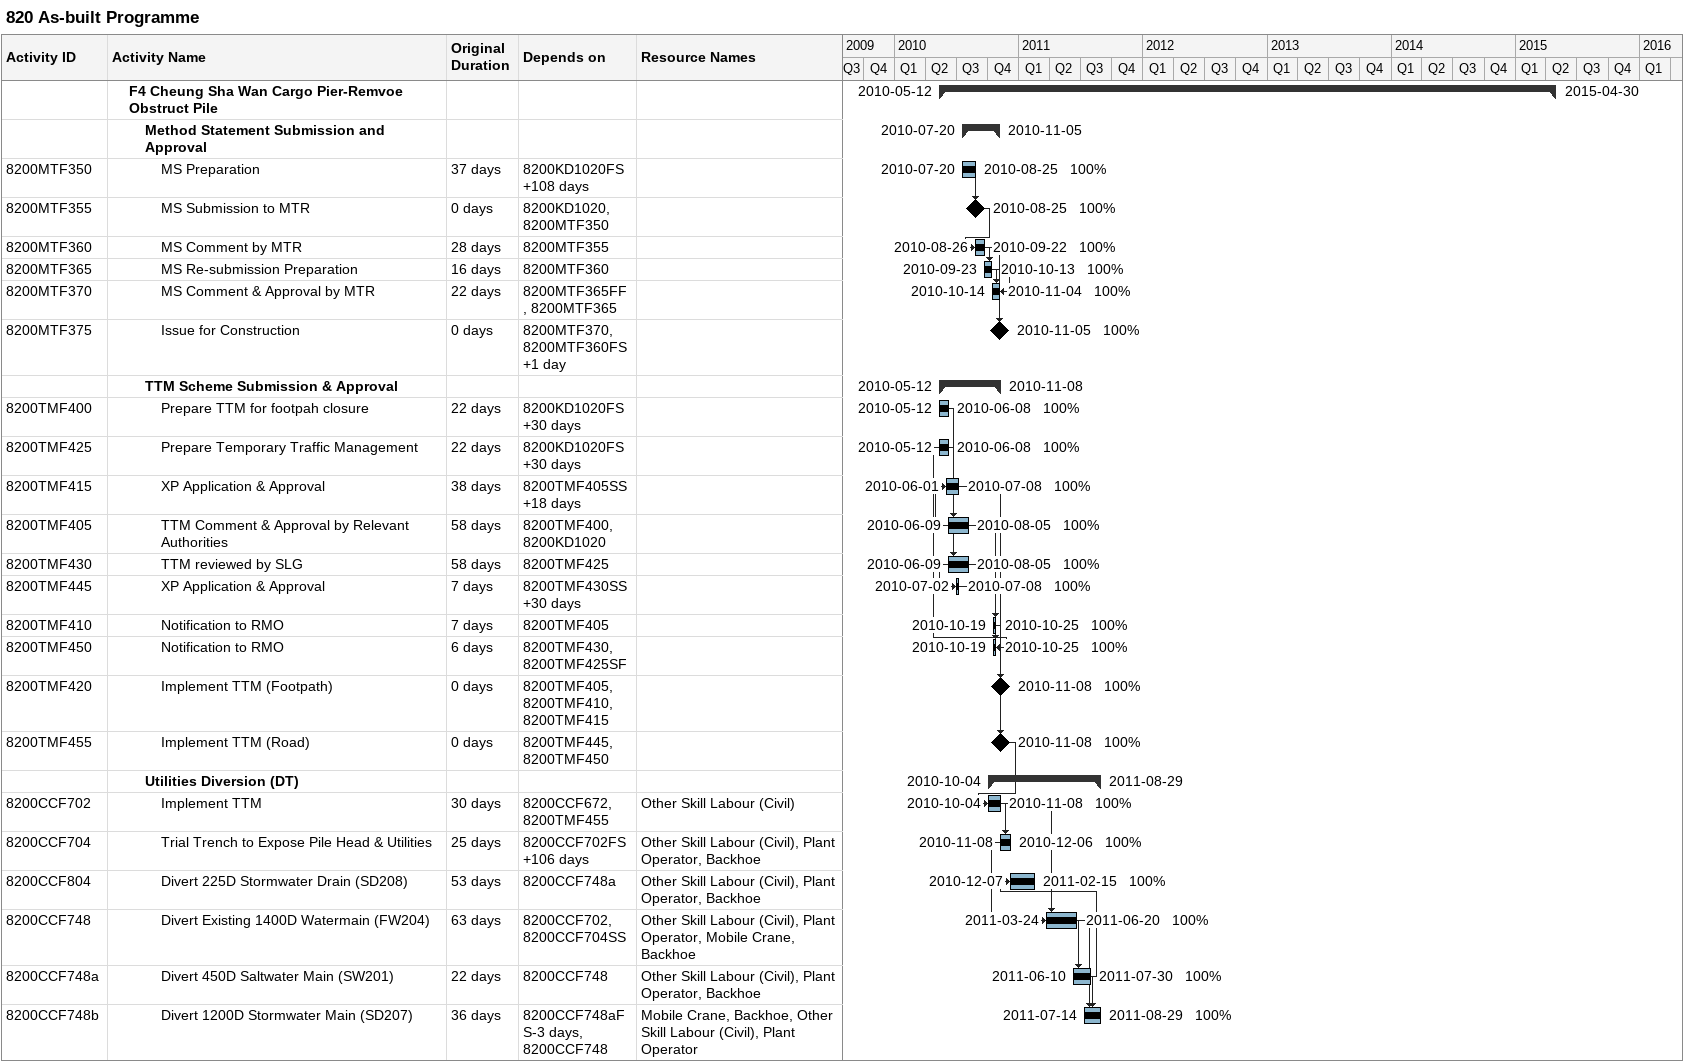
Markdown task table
820 As-built Programme

| ID | Level | Task | Original duration | Start | Finish | Predecessors | Resources | % complete |
|---|---|---|---|---|---|---|---|---|
|  | 2 | **F4 Cheung Sha Wan Cargo Pier-Remvoe Obstruct Pile** |  | 2010-05-12 | 2015-04-30 |  |  |  |
|  | 3 | **Method Statement Submission and Approval** |  | 2010-07-20 | 2010-11-05 |  |  |  |
| 8200MTF350 | 4 | MS Preparation | 37d | 2010-07-20 | 2010-08-25 | 8200KD1020FS+108d |  | 100 |
| 8200MTF355 | 4 | MS Submission to MTR | 0d | 2010-08-25 | 2010-08-25 | 8200KD1020, 8200MTF350 |  | 100 |
| 8200MTF360 | 4 | MS Comment by MTR | 28d | 2010-08-26 | 2010-09-22 | 8200MTF355 |  | 100 |
| 8200MTF365 | 4 | MS Re-submission Preparation | 16d | 2010-09-23 | 2010-10-13 | 8200MTF360 |  | 100 |
| 8200MTF370 | 4 | MS Comment & Approval by MTR | 22d | 2010-10-14 | 2010-11-04 | 8200MTF365FF, 8200MTF365 |  | 100 |
| 8200MTF375 | 4 | Issue for Construction | 0d | 2010-11-05 | 2010-11-05 | 8200MTF370, 8200MTF360FS+1d |  | 100 |
|  | 3 | **TTM Scheme Submission & Approval** |  | 2010-05-12 | 2010-11-08 |  |  |  |
| 8200TMF400 | 4 | Prepare TTM for footpah closure | 22d | 2010-05-12 | 2010-06-08 | 8200KD1020FS+30d |  | 100 |
| 8200TMF425 | 4 | Prepare Temporary Traffic Management | 22d | 2010-05-12 | 2010-06-08 | 8200KD1020FS+30d |  | 100 |
| 8200TMF415 | 4 | XP Application & Approval | 38d | 2010-06-01 | 2010-07-08 | 8200TMF405SS+18d |  | 100 |
| 8200TMF405 | 4 | TTM Comment & Approval by Relevant Authorities | 58d | 2010-06-09 | 2010-08-05 | 8200TMF400, 8200KD1020 |  | 100 |
| 8200TMF430 | 4 | TTM reviewed by SLG | 58d | 2010-06-09 | 2010-08-05 | 8200TMF425 |  | 100 |
| 8200TMF445 | 4 | XP Application & Approval | 7d | 2010-07-02 | 2010-07-08 | 8200TMF430SS+30d |  | 100 |
| 8200TMF410 | 4 | Notification to RMO | 7d | 2010-10-19 | 2010-10-25 | 8200TMF405 |  | 100 |
| 8200TMF450 | 4 | Notification to RMO | 6d | 2010-10-19 | 2010-10-25 | 8200TMF430, 8200TMF425SF |  | 100 |
| 8200TMF420 | 4 | Implement TTM (Footpath) | 0d | 2010-11-08 | 2010-11-08 | 8200TMF405, 8200TMF410, 8200TMF415 |  | 100 |
| 8200TMF455 | 4 | Implement TTM (Road) | 0d | 2010-11-08 | 2010-11-08 | 8200TMF445, 8200TMF450 |  | 100 |
|  | 3 | **Utilities Diversion (DT)** |  | 2010-10-04 | 2011-08-29 |  |  |  |
| 8200CCF702 | 4 | Implement TTM | 30d | 2010-10-04 | 2010-11-08 | 8200CCF672, 8200TMF455 | Other Skill Labour (Civil) | 100 |
| 8200CCF704 | 4 | Trial Trench to Expose Pile Head & Utilities | 25d | 2010-11-08 | 2010-12-06 | 8200CCF702FS+106d | Other Skill Labour (Civil), Plant Operator, Backhoe | 100 |
| 8200CCF804 | 4 | Divert 225D Stormwater Drain (SD208) | 53d | 2010-12-07 | 2011-02-15 | 8200CCF748a | Other Skill Labour (Civil), Plant Operator, Backhoe | 100 |
| 8200CCF748 | 4 | Divert Existing 1400D Watermain (FW204) | 63d | 2011-03-24 | 2011-06-20 | 8200CCF702, 8200CCF704SS | Other Skill Labour (Civil), Plant Operator, Mobile Crane, Backhoe | 100 |
| 8200CCF748a | 4 | Divert 450D Saltwater Main (SW201) | 22d | 2011-06-10 | 2011-07-30 | 8200CCF748 | Other Skill Labour (Civil), Plant Operator, Backhoe | 100 |
| 8200CCF748b | 4 | Divert 1200D Stormwater Main (SD207) | 36d | 2011-07-14 | 2011-08-29 | 8200CCF748aFS-3d, 8200CCF748 | Mobile Crane, Backhoe, Other Skill Labour (Civil), Plant Operator | 100 |
